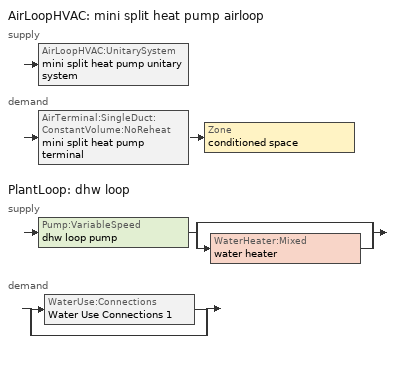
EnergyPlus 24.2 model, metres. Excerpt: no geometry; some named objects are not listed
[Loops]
AirLoopHVAC 'mini split heat pump airloop'
 supply: AirLoopHVAC:UnitarySystem 'mini split heat pump unitary system'
 demand: AirTerminal:SingleDuct:ConstantVolume:NoReheat 'mini split heat pump terminal' > Zone 'conditioned space'
PlantLoop 'dhw loop'
 supply: Pump:VariableSpeed 'dhw loop pump' > split
  | bypass
  | WaterHeater:Mixed 'water heater'
 demand: split
  | WaterUse:Connections 'Water Use Connections 1'
  | bypass
[ZoneControl:Thermostat]
conditioned space Thermostat: Zone or ZoneList=conditioned space; Control Type Schedule=conditioned space Thermostat Schedule; Control 1=conditioned space temperature setpoint; Temperature Difference Between Cutout And Setpoint {deltaC}=0
[ThermostatSetpoint:DualSetpoint]
conditioned space temperature setpoint: Heating Setpoint Temperature Schedule=heating setpoint; Cooling Setpoint Temperature Schedule=cooling setpoint
[AirLoopHVAC:UnitarySystem] Control Type=Load; Controlling Zone or Thermostat Location=conditioned space; Dehumidification Control Type=None; Availability Schedule=Always On Discrete; Fan Placement=BlowThrough; DX Heating Coil Sizing Ratio=1; Use DOAS DX Cooling Coil=No; Minimum Supply Air Temperature {C}=2; Latent Load Control=SensibleOnlyLoadControl; Heating Supply Air Flow Rate Method=SupplyAirFlowRate; No Load Supply Air Flow Rate Method=SupplyAirFlowRate; No Load Supply Air Flow Rate {m3/s}=0; No Load Supply Air Flow Rate Control Set To Low Speed=Yes; Maximum Supply Air Temperature {C}=48.8889; Maximum Outdoor Dry-Bulb Temperature for Supplemental Heater Operation {C}=21; Ancillary On-Cycle Electric Power {W}=0; Ancillary Off-Cycle Electric Power {W}=0
Name | Supply Fan | Supply Air Fan Operating Mode Schedule | Heating Coil | Cooling Supply Air Flow Rate Method | Heating Supply Air Flow Rate {m3/s} | Cooling Coil | Cooling Supply Air Flow Rate {m3/s} | Design Specification Multispeed Object
unit heater unitary system | unit heater supply fan | unit heater auto fan schedule | unit heater htg coil | None | 0.00141584
mini split heat pump unitary system | mini split heat pump supply fan | mini split heat pump auto fan schedule | mini split heat pump htg coil | SupplyAirFlowRate | 0.252492 | mini split heat pump clg coil | 0.252492 | Unitary System Performance Multispeed 1
[Fan:SystemModel] Availability Schedule=Always On Discrete; Speed Control Method=Discrete; Electric Power Minimum Flow Rate Fraction=0.2; Design Pressure Rise {Pa}=500; Motor Efficiency=1; Motor In Air Stream Fraction=1; Design Electric Power Consumption {W}=Autosize; Design Power Sizing Method=PowerPerFlow; Electric Power Per Unit Flow Rate Per Unit Pressure {W/((m3/s)-Pa)}=1.66667; Fan Total Efficiency=0.7; Motor Loss Radiative Fraction=0
Name | Design Maximum Air Flow Rate {m3/s} | Electric Power Per Unit Flow Rate {W/(m3/s)} | Number of Speeds | Speed Flow Fraction 1 | Speed Electric Power Fraction 1 | Speed Flow Fraction 2 | Speed Electric Power Fraction 2 | Speed Flow Fraction 3 | Speed Electric Power Fraction 3 | Speed Flow Fraction 4 | Speed Electric Power Fraction 4
unit heater supply fan | 0.00141584 | 28251.7 | 1 | 1 | 1
mini split heat pump supply fan | 0.310951 | 148.322 | 4 | 0.20706 | 0.00888 | 0.252 | 0.016 | 0.812 | 0.53539 | 1 | 1
[Coil:Heating:Fuel]
unit heater htg coil: Availability Schedule=Always On Discrete; Fuel Type=OtherFuel1; Burner Efficiency=0.3; Nominal Capacity {W}=0.293071; On Cycle Parasitic Electric Load {W}=0; Off Cycle Parasitic Fuel Load {W}=0
[ZoneHVAC:Baseboard:Convective:Electric]
electric baseboard: Availability Schedule=Always On Discrete; Heating Design Capacity {W}=9769.52; Efficiency=1
[AirTerminal:SingleDuct:ConstantVolume:NoReheat]
mini split heat pump terminal: Availability Schedule=Always On Discrete; Maximum Air Flow Rate {m3/s}=0.252492
[Zone equipment]
conditioned space: unit heater unitary system, electric baseboard, mini split heat pump terminal
[AirLoopHVAC]
mini split heat pump airloop: Design Supply Air Flow Rate {m3/s}=0.252492; Design Return Air Flow Fraction of Supply Air Flow=1
[Sizing:System]
mini split heat pump airloop: Type of Load to Size On=Sensible; Design Outdoor Air Flow Rate {m3/s}=Autosize; Central Heating Maximum System Air Flow Ratio=0.3; Preheat Design Temperature {C}=7; Preheat Design Humidity Ratio {kgWater/kgDryAir}=0.008; Precool Design Temperature {C}=12.8; Precool Design Humidity Ratio {kgWater/kgDryAir}=0.008; Central Cooling Design Supply Air Temperature {C}=12.8; Central Heating Design Supply Air Temperature {C}=16.7; Type of Zone Sum to Use=NonCoincident; 100% Outdoor Air in Cooling=Yes; 100% Outdoor Air in Heating=Yes; Central Cooling Design Supply Air Humidity Ratio {kgWater/kgDryAir}=0.0085; Central Heating Design Supply Air Humidity Ratio {kgWater/kgDryAir}=0.008; Cooling Supply Air Flow Rate Method=DesignDay; Cooling Supply Air Flow Rate {m3/s}=0; Cooling Supply Air Flow Rate Per Floor Area {m3/s-m2}=0.00996765; Cooling Fraction of Autosized Cooling Supply Air Flow Rate=1; Cooling Supply Air Flow Rate Per Unit Cooling Capacity {m3/s-W}=3.94755e-05; Heating Supply Air Flow Rate Method=DesignDay; Heating Supply Air Flow Rate {m3/s}=0; Heating Supply Air Flow Rate Per Floor Area {m3/s-m2}=0.00996765; Heating Fraction of Autosized Heating Supply Air Flow Rate=1; Heating Fraction of Autosized Cooling Supply Air Flow Rate=1; Heating Supply Air Flow Rate Per Unit Heating Capacity {m3/s-W}=3.15882e-05; System Outdoor Air Method=ZoneSum; Zone Maximum Outdoor Air Fraction=1; Cooling Design Capacity Method=CoolingDesignCapacity; Cooling Design Capacity {W}=Autosize; Cooling Design Capacity Per Floor Area {W/m2}=234.7; Fraction of Autosized Cooling Design Capacity=1; Heating Design Capacity Method=HeatingDesignCapacity; Heating Design Capacity {W}=Autosize; Heating Design Capacity Per Floor Area {W/m2}=157; Fraction of Autosized Heating Design Capacity=1; Central Cooling Capacity Control Method=OnOff; Occupant Diversity=Autosize
[AvailabilityManager:Scheduled]
mini split heat pump airloop Availability Manager: Schedule=Always On Discrete
[Coil:Heating:DX:MultiSpeed]
mini split heat pump htg coil: Availability Schedule=Always On Discrete; Minimum Outdoor Dry-Bulb Temperature for Compressor Operation {C}=-28.8889; Crankcase Heater Capacity {W}=50; Maximum Outdoor Dry-Bulb Temperature for Crankcase Heater Operation {C}=10; Defrost Energy Input Ratio Function of Temperature Curve=Defrosteir; Maximum Outdoor Dry-Bulb Temperature for Defrost Operation {C}=4.44444; Defrost Strategy=ReverseCycle; Defrost Control=Timed; Defrost Time Period Fraction=0.058333; Resistive Defrost Heater Capacity {W}=AutoSize; Apply Part Load Fraction to Speeds Greater than 1=No; Fuel Type=Electricity; Region number for Calculating HSPF=4; Number of Speeds=2; Speed Gross Rated Heating Capacity 1 {W}=1457.88; Speed Gross Rated Heating COP 1 {W/W}=5.10296; Speed Rated Air Flow Rate 1 {m3/s}=0.0782961; Speed Rated Supply Air Fan Power Per Volume Flow Rate 2017 1 {W/(m3/s)}=773.3; Speed Rated Supply Air Fan Power Per Volume Flow Rate 2023 1 {W/(m3/s)}=934.4; Speed Heating Capacity Function of Temperature Curve Name 1=Heat-CAP-fT1; Speed Heating Capacity Function of Flow Fraction Curve Name 1=Heat-CAP-fFF1; Speed Energy Input Ratio Function of Temperature Curve Name 1=Heat-EIR-fT1; Speed Energy Input Ratio Function of Flow Fraction Curve Name 1=Heat-EIR-fFF1; Speed Part Load Fraction Correlation Curve Name 1=Heat-PLF-fPLR1; Speed Rated Waste Heat Fraction of Power Input 1=0.2; Speed Waste Heat Function of Temperature Curve Name 1=ConstantBiquadratic 1; Speed Gross Rated Heating Capacity 2 {W}=5742.1; Speed Gross Rated Heating COP 2 {W/W}=3.76026; Speed Rated Air Flow Rate 2 {m3/s}=0.3107; Speed Rated Supply Air Fan Power Per Volume Flow Rate 2017 2 {W/(m3/s)}=773.3; Speed Rated Supply Air Fan Power Per Volume Flow Rate 2023 2 {W/(m3/s)}=934.4; Speed Heating Capacity Function of Temperature Curve Name 2=Heat-CAP-fT2; Speed Heating Capacity Function of Flow Fraction Curve Name 2=Heat-CAP-fFF2; Speed Energy Input Ratio Function of Temperature Curve Name 2=Heat-EIR-fT2; Speed Energy Input Ratio Function of Flow Fraction Curve Name 2=Heat-EIR-fFF2; Speed Part Load Fraction Correlation Curve Name 2=Heat-PLF-fPLR2; Speed Rated Waste Heat Fraction of Power Input 2=0.2; Speed Waste Heat Function of Temperature Curve Name 2=ConstantBiquadratic 1
[Coil:Cooling:DX:MultiSpeed]
mini split heat pump clg coil: Availability Schedule=Always On Discrete; Condenser Type=AirCooled; Minimum Outdoor Dry-Bulb Temperature for Compressor Operation {C}=-25; Apply Part Load Fraction to Speeds Greater than 1=No; Apply Latent Degradation to Speeds Greater than 1=No; Crankcase Heater Capacity {W}=50; Maximum Outdoor Dry-Bulb Temperature for Crankcase Heater Operation {C}=10; Basin Heater Capacity {W/K}=0; Basin Heater Setpoint Temperature {C}=2; Fuel Type=Electricity; Number of Speeds=2; Speed Gross Rated Total Cooling Capacity 1 {W}=1198.92; Speed Gross Rated Sensible Heat Ratio 1=0.806404; Speed Gross Rated Cooling COP 1 {W/W}=3.88988; Speed Rated Air Flow Rate 1 {m3/s}=0.0643343; Speed Rated Evaporator Fan Power Per Volume Flow Rate 2017 1 {W/(m3/s)}=773.3; Speed Rated Evaporator Fan Power Per Volume Flow Rate 2023 1 {W/(m3/s)}=934.4; Speed Total Cooling Capacity Function of Temperature Curve Name 1=Cool-CAP-fT1; Speed Total Cooling Capacity Function of Flow Fraction Curve Name 1=Cool-CAP-fFF1; Speed Energy Input Ratio Function of Temperature Curve Name 1=Cool-EIR-fT1; Speed Energy Input Ratio Function of Flow Fraction Curve Name 1=Cool-EIR-fFF1; Speed Part Load Fraction Correlation Curve Name 1=Cool-PLF-fPLR1; Speed Nominal Time for Condensate Removal to Begin 1 {s}=1000; Speed Ratio of Initial Moisture Evaporation Rate and Steady State Latent Capacity 1=1.5; Speed Maximum Cycling Rate 1 {cycles/hr}=3; Speed Latent Capacity Time Constant 1 {s}=45; Speed Rated Waste Heat Fraction of Power Input 1=0.2; Speed Waste Heat Function of Temperature Curve Name 1=ConstantBiquadratic; Speed Evaporative Condenser Effectiveness 1=0.9; Speed Evaporative Condenser Air Flow Rate 1 {m3/s}=AutoSize; Speed Rated Evaporative Condenser Pump Power Consumption 1 {W}=AutoSize; Speed Gross Rated Total Cooling Capacity 2 {W}=4724.68; Speed Gross Rated Sensible Heat Ratio 2=0.759942; Speed Gross Rated Cooling COP 2 {W/W}=2.93873; Speed Rated Air Flow Rate 2 {m3/s}=0.252289; Speed Rated Evaporator Fan Power Per Volume Flow Rate 2017 2 {W/(m3/s)}=773.3; Speed Rated Evaporator Fan Power Per Volume Flow Rate 2023 2 {W/(m3/s)}=934.4; Speed Total Cooling Capacity Function of Temperature Curve Name 2=Cool-CAP-fT2; Speed Total Cooling Capacity Function of Flow Fraction Curve Name 2=Cool-CAP-fFF2; Speed Energy Input Ratio Function of Temperature Curve Name 2=Cool-EIR-fT2; Speed Energy Input Ratio Function of Flow Fraction Curve Name 2=Cool-EIR-fFF2; Speed Part Load Fraction Correlation Curve Name 2=Cool-PLF-fPLR2; Speed Nominal Time for Condensate Removal to Begin 2 {s}=1000; Speed Ratio of Initial Moisture Evaporation Rate and Steady State Latent Capacity 2=1.5; Speed Maximum Cycling Rate 2 {cycles/hr}=3; Speed Latent Capacity Time Constant 2 {s}=45; Speed Rated Waste Heat Fraction of Power Input 2=0.2; Speed Waste Heat Function of Temperature Curve Name 2=ConstantBiquadratic; Speed Evaporative Condenser Effectiveness 2=0.9; Speed Evaporative Condenser Air Flow Rate 2 {m3/s}=AutoSize; Speed Rated Evaporative Condenser Pump Power Consumption 2 {W}=AutoSize
[UnitarySystemPerformance:Multispeed]
Unitary System Performance Multispeed 1: Number of Speeds for Heating=2; Number of Speeds for Cooling=2; Single Mode Operation=No; No Load Supply Air Flow Rate Ratio=1; Heating Speed Supply Air Flow Ratio 1=0.310345; Cooling Speed Supply Air Flow Ratio 1=0.255; Heating Speed Supply Air Flow Ratio 2=1.23153; Cooling Speed Supply Air Flow Ratio 2=1
[PlantLoop]
dhw loop: Fluid Type=Water; Plant Equipment Operation Scheme=dhw loop Operation Schemes; Maximum Loop Temperature {C}=100; Minimum Loop Temperature {C}=0; Maximum Loop Flow Rate {m3/s}=0.01; Minimum Loop Flow Rate {m3/s}=0; Plant Loop Volume {m3}=0.003; Load Distribution Scheme=Optimal; Plant Loop Demand Calculation Scheme=SingleSetpoint; Common Pipe Simulation=None
[Sizing:Plant]
dhw loop: Loop Type=Heating; Design Loop Exit Temperature {C}=56; Loop Design Temperature Difference {deltaC}=5.55556; Sizing Option=NonCoincident; Zone Timesteps in Averaging Window=1; Coincident Sizing Factor Mode=None
[Pump:VariableSpeed]
dhw loop pump: Design Maximum Flow Rate {m3/s}=0.01; Design Pump Head {Pa}=1; Design Power Consumption {W}=0; Motor Efficiency=0.85; Fraction of Motor Inefficiencies to Fluid Stream=0; Coefficient 1 of the Part Load Performance Curve=0; Coefficient 2 of the Part Load Performance Curve=1; Coefficient 3 of the Part Load Performance Curve=0; Coefficient 4 of the Part Load Performance Curve=0; Design Minimum Flow Rate {m3/s}=0; Pump Control Type=Intermittent; Skin Loss Radiative Fraction=0.5; Design Power Sizing Method=PowerPerFlowPerPressure; Design Electric Power per Unit Flow Rate {W/(m3/s)}=348701.1; Design Shaft Power per Unit Flow Rate per Unit Head {W/((m3/s)-Pa)}=1.28205; Design Minimum Flow Rate Fraction=0
[WaterHeater:Mixed]
water heater: Tank Volume {m3}=0.170344; Setpoint Temperature Schedule=water heater setpoint; Deadband Temperature Difference {deltaC}=2; Maximum Temperature Limit {C}=99; Heater Control Type=Cycle; Heater Maximum Capacity {W}=5500.06; Heater Minimum Capacity {W}=0; Heater Ignition Minimum Flow Rate {m3/s}=0; Heater Ignition Delay {s}=0; Heater Fuel Type=Electricity; Heater Thermal Efficiency=1; Off Cycle Parasitic Fuel Consumption Rate {W}=0; Off Cycle Parasitic Fuel Type=Electricity; Off Cycle Parasitic Heat Fraction to Tank=0; On Cycle Parasitic Fuel Consumption Rate {W}=0; On Cycle Parasitic Fuel Type=Electricity; On Cycle Parasitic Heat Fraction to Tank=0; Ambient Temperature Indicator=Zone; Ambient Temperature Zone=conditioned space; Off Cycle Loss Coefficient to Ambient Temperature {W/K}=2.93714; Off Cycle Loss Fraction to Zone=1; On Cycle Loss Coefficient to Ambient Temperature {W/K}=2.93714; On Cycle Loss Fraction to Zone=1; Use Side Effectiveness=1; Source Side Effectiveness=1; Use Side Design Flow Rate {m3/s}=Autosize; Source Side Design Flow Rate {m3/s}=Autosize; Indirect Water Heating Recovery Time {hr}=1.5; Source Side Flow Control Mode=IndirectHeatPrimarySetpoint
[WaterHeater:Sizing]
water heater: Design Mode=PeakDraw; Time Storage Can Meet Peak Draw {hr}=0.538503; Time for Tank Recovery {hr}=0; Nominal Tank Volume for Autosizing Plant Connections {m3}=1
[SetpointManager:Scheduled]
Setpoint Manager Scheduled 1: Control Variable=Temperature; Schedule=dhw temp
[WaterUse:Connections]
Water Use Connections 1: Drain Water Heat Exchanger Type=None; Drain Water Heat Exchanger Destination=Plant; Water Use Equipment Name 1=dhw fixtures; Water Use Equipment Name 2=dhw distribution waste; Water Use Equipment Name 3=clothes washer; Water Use Equipment Name 4=dishwasher
[WaterUse:Equipment]
Name | Peak Flow Rate {m3/s} | Flow Rate Fraction Schedule | Target Temperature Schedule
dhw fixtures | 4.50817e-06 | dhw fixtures schedule | mixed water temperature schedule
dhw distribution waste | 1.36669e-06 | dhw fixtures schedule | mixed water temperature schedule
clothes washer | 9.69919e-07 | clothes washer schedule
dishwasher | 2.90872e-07 | dishwasher schedule
[PlantEquipmentOperationSchemes]
dhw loop Operation Schemes: Control Scheme Object Type 1=PlantEquipmentOperation:HeatingLoad; Control Scheme Name 1=dhw loop Heating Operation Scheme; Control Scheme Schedule Name 1=Always On Discrete
[PlantEquipmentOperation:HeatingLoad]
dhw loop Heating Operation Scheme: Load Range Lower Limit 1 {W}=0; Load Range Upper Limit 1 {W}=1000000000; Range Equipment List Name 1=dhw loop Heating Equipment List
[PlantEquipmentList]
dhw loop Heating Equipment List: WaterHeater:Mixed, water heater
[EnergyManagementSystem:GlobalVariable]
infil_program_Qfan
infil_program_Qinf
mini_split_heat_pump_airloop_Fan_RTF
natural_vent_program_Qnv
natural_vent_program_Qwhf
[EnergyManagementSystem:InternalVariable]
mini_split_heat_pump_airloop_max_sup_fan_mfr: Internal Data Index Key=mini split heat pump supply fan; Internal Data Type=Fan Maximum Mass Flow Rate
[EnergyManagementSystem:Sensor]
Name | Output:Variable or Output:Meter Index Key | Output:Variable or Output:Meter
airflow_gain | infil flow | Infiltration Sensible Heat Gain Energy
airflow_gain_1 | natural vent flow | Infiltration Sensible Heat Gain Energy
airflow_gain_2 | whole house fan flow | Infiltration Sensible Heat Gain Energy
airflow_loss | infil flow | Infiltration Sensible Heat Loss Energy
airflow_loss_1 | natural vent flow | Infiltration Sensible Heat Loss Energy
airflow_loss_2 | whole house fan flow | Infiltration Sensible Heat Loss Energy
clg_load_cond |  | Cooling:EnergyTransfer:Zone:CONDITIONED SPACE
clg_sp_s; clg_sp_s_1 | cooling setpoint | Schedule Value
clothes_dryer_exhaust_0_sch_s | clothes dryer exhaust 0 schedule | Schedule Value
conditioned_space_clg_unmet_s | conditioned space | Zone Cooling Setpoint Not Met Time
conditioned_space_htg_unmet_s | conditioned space | Zone Heating Setpoint Not Met Time
cool_season | cooling season schedule | Schedule Value
dhw_loss | water heater | Water Heater Heat Loss Energy
dhw_rtf | water heater | Water Heater Runtime Fraction
fridge_tin_s; tin_s; tin_s_1 | conditioned space | Zone Mean Air Temperature
htg_load_cond |  | Heating:EnergyTransfer:Zone:CONDITIONED SPACE
htg_sp_s; htg_sp_s_1 | heating setpoint | Schedule Value
ig_ee_conv | clothes dryer | Electric Equipment Convective Heating Energy
ig_ee_conv_1 | clothes washer | Electric Equipment Convective Heating Energy
ig_ee_conv_2 | cooking range | Electric Equipment Convective Heating Energy
ig_ee_conv_3 | dishwasher | Electric Equipment Convective Heating Energy
ig_ee_conv_4 | fridge | Electric Equipment Convective Heating Energy
ig_ee_conv_5 | misc plug loads | Electric Equipment Convective Heating Energy
ig_ee_conv_6 | whole house fan | Electric Equipment Convective Heating Energy
ig_ee_rad | clothes dryer | Electric Equipment Radiant Heating Energy
ig_ee_rad_1 | clothes washer | Electric Equipment Radiant Heating Energy
ig_ee_rad_2 | cooking range | Electric Equipment Radiant Heating Energy
ig_ee_rad_3 | dishwasher | Electric Equipment Radiant Heating Energy
ig_ee_rad_4 | fridge | Electric Equipment Radiant Heating Energy
ig_ee_rad_5 | misc plug loads | Electric Equipment Radiant Heating Energy
ig_ee_rad_6 | whole house fan | Electric Equipment Radiant Heating Energy
ig_lgt_conv | interior lighting | Lights Convective Heating Energy
ig_lgt_rad | interior lighting | Lights Radiant Heating Energy
ig_lgt_vis | interior lighting | Lights Visible Radiation Heating Energy
ig_oe_conv | clothes dryer 1 | Other Equipment Convective Heating Energy
ig_oe_conv_1 | cooking range 1 | Other Equipment Convective Heating Energy
ig_oe_conv_2 | general water use latent | Other Equipment Convective Heating Energy
ig_oe_conv_3 | general water use sensible | Other Equipment Convective Heating Energy
ig_oe_conv_4 | water heater energy adjustment1 | Other Equipment Convective Heating Energy
ig_oe_rad | clothes dryer 1 | Other Equipment Radiant Heating Energy
ig_oe_rad_1 | cooking range 1 | Other Equipment Radiant Heating Energy
ig_oe_rad_2 | general water use latent | Other Equipment Radiant Heating Energy
ig_oe_rad_3 | general water use sensible | Other Equipment Radiant Heating Energy
ig_oe_rad_4 | water heater energy adjustment1 | Other Equipment Radiant Heating Energy
ig_ppl_conv | occupants | People Convective Heating Energy
ig_ppl_rad | occupants | People Radiant Heating Energy
im_conv | furniture mass conditioned space 1 | Surface Inside Face Convection Heat Gain Energy
im_conv_1 | partition wall mass | Surface Inside Face Convection Heat Gain Energy
im_ig | furniture mass conditioned space 1 | Surface Inside Face Internal Gains Radiation Heat Gain Energy
im_ig_1 | partition wall mass | Surface Inside Face Internal Gains Radiation Heat Gain Energy
im_lgt | furniture mass conditioned space 1 | Surface Inside Face Lights Radiation Heat Gain Energy
im_lgt_1 | partition wall mass | Surface Inside Face Lights Radiation Heat Gain Energy
im_sol | furniture mass conditioned space 1 | Surface Inside Face Solar Radiation Heat Gain Energy
im_sol_1 | partition wall mass | Surface Inside Face Solar Radiation Heat Gain Energy
im_surf | furniture mass conditioned space 1 | Surface Inside Face Net Surface Thermal Radiation Heat Gain Energy
im_surf_1 | partition wall mass | Surface Inside Face Net Surface Thermal Radiation Heat Gain Energy
mech_vent_bath_fan_0_sch_s | mech vent bath fan 0 schedule | Schedule Value
mini_split_heat_pump_airloop_Fan_RTF_s | mini split heat pump supply fan | Fan Runtime Fraction Speed 1
mini_split_heat_pump_airloop_Fan_RTF_s_1 | mini split heat pump supply fan | Fan Runtime Fraction Speed 2
mini_split_heat_pump_airloop_Fan_RTF_s_2 | mini split heat pump supply fan | Fan Runtime Fraction Speed 3
mini_split_heat_pump_airloop_Fan_RTF_s_3 | mini split heat pump supply fan | Fan Runtime Fraction Speed 4
mini_split_heat_pump_clg_coil_s | mini split heat pump clg coil | Cooling Coil Total Cooling Energy
mini_split_heat_pump_htg_coil_s | mini split heat pump htg coil | Heating Coil Heating Energy
mini_split_heat_pump_supply_fan_s | mini split heat pump supply fan | Fan Electricity Energy
mv_conv | mech vent bath fan 0 | Electric Equipment Convective Heating Energy
mv_conv_1 | mech vent house fan | Electric Equipment Convective Heating Energy
mv_conv_2 | mech vent house fan cfis | Electric Equipment Convective Heating Energy
mv_conv_3 | mech vent house fan latent load | Other Equipment Convective Heating Energy
mv_conv_4 | mech vent house fan sensible load | Other Equipment Convective Heating Energy
mv_rad | mech vent bath fan 0 | Electric Equipment Radiant Heating Energy
mv_rad_1 | mech vent house fan | Electric Equipment Radiant Heating Energy
mv_rad_2 | mech vent house fan cfis | Electric Equipment Radiant Heating Energy
mv_rad_3 | mech vent house fan latent load | Other Equipment Radiant Heating Energy
mv_rad_4 | mech vent house fan sensible load | Other Equipment Radiant Heating Energy
natural_vent_s | natural vent schedule | Schedule Value
out_pb_s |  | Site Outdoor Air Barometric Pressure
out_wt_s |  | Site Outdoor Air Humidity Ratio
site_vw_s |  | Site Wind Speed
ss_back_out | Window1 | Surface Window Shortwave from Zone Back Out Window Heat Transfer Rate
ss_back_out_1 | Window10 | Surface Window Shortwave from Zone Back Out Window Heat Transfer Rate
ss_back_out_10 | Window8 | Surface Window Shortwave from Zone Back Out Window Heat Transfer Rate
ss_back_out_11 | Window9 | Surface Window Shortwave from Zone Back Out Window Heat Transfer Rate
ss_back_out_2 | Window11 | Surface Window Shortwave from Zone Back Out Window Heat Transfer Rate
ss_back_out_3 | Window12 | Surface Window Shortwave from Zone Back Out Window Heat Transfer Rate
ss_back_out_4 | Window13 | Surface Window Shortwave from Zone Back Out Window Heat Transfer Rate
ss_back_out_5 | Window2 | Surface Window Shortwave from Zone Back Out Window Heat Transfer Rate
ss_back_out_6 | Window4 | Surface Window Shortwave from Zone Back Out Window Heat Transfer Rate
ss_back_out_7 | Window5 | Surface Window Shortwave from Zone Back Out Window Heat Transfer Rate
ss_back_out_8 | Window6 | Surface Window Shortwave from Zone Back Out Window Heat Transfer Rate
ss_back_out_9 | Window7 | Surface Window Shortwave from Zone Back Out Window Heat Transfer Rate
ss_conv | Door1 | Surface Inside Face Convection Heat Gain Energy
ss_conv_1 | Door2 | Surface Inside Face Convection Heat Gain Energy
ss_conv_10 | Window6 | Surface Inside Face Convection Heat Gain Energy
ss_conv_11 | Window7 | Surface Inside Face Convection Heat Gain Energy
ss_conv_12 | Window8 | Surface Inside Face Convection Heat Gain Energy
ss_conv_13 | Window9 | Surface Inside Face Convection Heat Gain Energy
ss_conv_2 | Window1 | Surface Inside Face Convection Heat Gain Energy
ss_conv_3 | Window10 | Surface Inside Face Convection Heat Gain Energy
ss_conv_4 | Window11 | Surface Inside Face Convection Heat Gain Energy
ss_conv_5 | Window12 | Surface Inside Face Convection Heat Gain Energy
ss_conv_6 | Window13 | Surface Inside Face Convection Heat Gain Energy
ss_conv_7 | Window2 | Surface Inside Face Convection Heat Gain Energy
ss_conv_8 | Window4 | Surface Inside Face Convection Heat Gain Energy
ss_conv_9 | Window5 | Surface Inside Face Convection Heat Gain Energy
ss_ig | Door1 | Surface Inside Face Internal Gains Radiation Heat Gain Energy
ss_ig_1 | Door2 | Surface Inside Face Internal Gains Radiation Heat Gain Energy
ss_ig_10 | Window6 | Surface Inside Face Internal Gains Radiation Heat Gain Energy
ss_ig_11 | Window7 | Surface Inside Face Internal Gains Radiation Heat Gain Energy
ss_ig_12 | Window8 | Surface Inside Face Internal Gains Radiation Heat Gain Energy
ss_ig_13 | Window9 | Surface Inside Face Internal Gains Radiation Heat Gain Energy
ss_ig_2 | Window1 | Surface Inside Face Internal Gains Radiation Heat Gain Energy
ss_ig_3 | Window10 | Surface Inside Face Internal Gains Radiation Heat Gain Energy
ss_ig_4 | Window11 | Surface Inside Face Internal Gains Radiation Heat Gain Energy
ss_ig_5 | Window12 | Surface Inside Face Internal Gains Radiation Heat Gain Energy
ss_ig_6 | Window13 | Surface Inside Face Internal Gains Radiation Heat Gain Energy
ss_ig_7 | Window2 | Surface Inside Face Internal Gains Radiation Heat Gain Energy
ss_ig_8 | Window4 | Surface Inside Face Internal Gains Radiation Heat Gain Energy
ss_ig_9 | Window5 | Surface Inside Face Internal Gains Radiation Heat Gain Energy
ss_lgt | Door1 | Surface Inside Face Lights Radiation Heat Gain Energy
ss_lgt_1 | Door2 | Surface Inside Face Lights Radiation Heat Gain Energy
ss_sol | Door1 | Surface Inside Face Solar Radiation Heat Gain Energy
ss_sol_1 | Door2 | Surface Inside Face Solar Radiation Heat Gain Energy
ss_surf | Door1 | Surface Inside Face Net Surface Thermal Radiation Heat Gain Energy
ss_surf_1 | Door2 | Surface Inside Face Net Surface Thermal Radiation Heat Gain Energy
ss_surf_10 | Window6 | Surface Inside Face Net Surface Thermal Radiation Heat Gain Energy
ss_surf_11 | Window7 | Surface Inside Face Net Surface Thermal Radiation Heat Gain Energy
ss_surf_12 | Window8 | Surface Inside Face Net Surface Thermal Radiation Heat Gain Energy
ss_surf_13 | Window9 | Surface Inside Face Net Surface Thermal Radiation Heat Gain Energy
ss_surf_2 | Window1 | Surface Inside Face Net Surface Thermal Radiation Heat Gain Energy
ss_surf_3 | Window10 | Surface Inside Face Net Surface Thermal Radiation Heat Gain Energy
ss_surf_4 | Window11 | Surface Inside Face Net Surface Thermal Radiation Heat Gain Energy
ss_surf_5 | Window12 | Surface Inside Face Net Surface Thermal Radiation Heat Gain Energy
ss_surf_6 | Window13 | Surface Inside Face Net Surface Thermal Radiation Heat Gain Energy
ss_surf_7 | Window2 | Surface Inside Face Net Surface Thermal Radiation Heat Gain Energy
ss_surf_8 | Window4 | Surface Inside Face Net Surface Thermal Radiation Heat Gain Energy
ss_surf_9 | Window5 | Surface Inside Face Net Surface Thermal Radiation Heat Gain Energy
ss_trans_in | Window1 | Surface Window Transmitted Solar Radiation Rate
ss_trans_in_1 | Window10 | Surface Window Transmitted Solar Radiation Rate
ss_trans_in_10 | Window8 | Surface Window Transmitted Solar Radiation Rate
ss_trans_in_11 | Window9 | Surface Window Transmitted Solar Radiation Rate
ss_trans_in_2 | Window11 | Surface Window Transmitted Solar Radiation Rate
ss_trans_in_3 | Window12 | Surface Window Transmitted Solar Radiation Rate
ss_trans_in_4 | Window13 | Surface Window Transmitted Solar Radiation Rate
ss_trans_in_5 | Window2 | Surface Window Transmitted Solar Radiation Rate
ss_trans_in_6 | Window4 | Surface Window Transmitted Solar Radiation Rate
ss_trans_in_7 | Window5 | Surface Window Transmitted Solar Radiation Rate
ss_trans_in_8 | Window6 | Surface Window Transmitted Solar Radiation Rate
ss_trans_in_9 | Window7 | Surface Window Transmitted Solar Radiation Rate
ss_trans_out | Window1 | Surface Inside Face Initial Transmitted Diffuse Transmitted Out Window Solar Radiation Rate
ss_trans_out_1 | Window10 | Surface Inside Face Initial Transmitted Diffuse Transmitted Out Window Solar Radiation Rate
ss_trans_out_10 | Window8 | Surface Inside Face Initial Transmitted Diffuse Transmitted Out Window Solar Radiation Rate
ss_trans_out_11 | Window9 | Surface Inside Face Initial Transmitted Diffuse Transmitted Out Window Solar Radiation Rate
ss_trans_out_2 | Window11 | Surface Inside Face Initial Transmitted Diffuse Transmitted Out Window Solar Radiation Rate
ss_trans_out_3 | Window12 | Surface Inside Face Initial Transmitted Diffuse Transmitted Out Window Solar Radiation Rate
ss_trans_out_4 | Window13 | Surface Inside Face Initial Transmitted Diffuse Transmitted Out Window Solar Radiation Rate
ss_trans_out_5 | Window2 | Surface Inside Face Initial Transmitted Diffuse Transmitted Out Window Solar Radiation Rate
ss_trans_out_6 | Window4 | Surface Inside Face Initial Transmitted Diffuse Transmitted Out Window Solar Radiation Rate
ss_trans_out_7 | Window5 | Surface Inside Face Initial Transmitted Diffuse Transmitted Out Window Solar Radiation Rate
ss_trans_out_8 | Window6 | Surface Inside Face Initial Transmitted Diffuse Transmitted Out Window Solar Radiation Rate
ss_trans_out_9 | Window7 | Surface Inside Face Initial Transmitted Diffuse Transmitted Out Window Solar Radiation Rate
s_conv | Floor1 | Surface Inside Face Convection Heat Gain Energy
s_conv_1 | FoundationWall1 | Surface Inside Face Convection Heat Gain Energy
s_conv_10 | Roof1:270 | Surface Inside Face Convection Heat Gain Energy
s_conv_11 | Roof1:90 | Surface Inside Face Convection Heat Gain Energy
s_conv_12 | Slab1 | Surface Inside Face Convection Heat Gain Energy
s_conv_13 | Wall1:0 | Surface Inside Face Convection Heat Gain Energy
s_conv_14 | Wall1:180 | Surface Inside Face Convection Heat Gain Energy
s_conv_15 | Wall1:270 | Surface Inside Face Convection Heat Gain Energy
s_conv_16 | Wall1:90 | Surface Inside Face Convection Heat Gain Energy
s_conv_17 | Wall2:0 | Surface Inside Face Convection Heat Gain Energy
s_conv_18 | Wall2:180 | Surface Inside Face Convection Heat Gain Energy
s_conv_19 | Wall2:270 | Surface Inside Face Convection Heat Gain Energy
s_conv_2 | inferred conditioned ceiling | Surface Inside Face Convection Heat Gain Energy
s_conv_20 | Wall2:90 | Surface Inside Face Convection Heat Gain Energy
s_conv_21 | Wall3:0 | Surface Inside Face Convection Heat Gain Energy
s_conv_22 | Wall3:180 | Surface Inside Face Convection Heat Gain Energy
s_conv_23 | Wall3:270 | Surface Inside Face Convection Heat Gain Energy
s_conv_24 | Wall3:90 | Surface Inside Face Convection Heat Gain Energy
s_conv_25 | Wall4:0 | Surface Inside Face Convection Heat Gain Energy
s_conv_26 | Wall4:180 | Surface Inside Face Convection Heat Gain Energy
s_conv_27 | Wall4:270 | Surface Inside Face Convection Heat Gain Energy
s_conv_28 | Wall4:90 | Surface Inside Face Convection Heat Gain Energy
s_conv_3 | inferred conditioned floor | Surface Inside Face Convection Heat Gain Energy
s_conv_4 | RimJoist1:0 | Surface Inside Face Convection Heat Gain Energy
s_conv_5 | RimJoist1:180 | Surface Inside Face Convection Heat Gain Energy
s_conv_6 | RimJoist1:270 | Surface Inside Face Convection Heat Gain Energy
s_conv_7 | RimJoist1:90 | Surface Inside Face Convection Heat Gain Energy
s_conv_8 | Roof1:0 | Surface Inside Face Convection Heat Gain Energy
s_conv_9 | Roof1:180 | Surface Inside Face Convection Heat Gain Energy
s_ig | Floor1 | Surface Inside Face Internal Gains Radiation Heat Gain Energy
s_ig_1 | FoundationWall1 | Surface Inside Face Internal Gains Radiation Heat Gain Energy
s_ig_10 | Roof1:270 | Surface Inside Face Internal Gains Radiation Heat Gain Energy
s_ig_11 | Roof1:90 | Surface Inside Face Internal Gains Radiation Heat Gain Energy
s_ig_12 | Slab1 | Surface Inside Face Internal Gains Radiation Heat Gain Energy
s_ig_13 | Wall1:0 | Surface Inside Face Internal Gains Radiation Heat Gain Energy
s_ig_14 | Wall1:180 | Surface Inside Face Internal Gains Radiation Heat Gain Energy
s_ig_15 | Wall1:270 | Surface Inside Face Internal Gains Radiation Heat Gain Energy
s_ig_16 | Wall1:90 | Surface Inside Face Internal Gains Radiation Heat Gain Energy
s_ig_17 | Wall2:0 | Surface Inside Face Internal Gains Radiation Heat Gain Energy
s_ig_18 | Wall2:180 | Surface Inside Face Internal Gains Radiation Heat Gain Energy
s_ig_19 | Wall2:270 | Surface Inside Face Internal Gains Radiation Heat Gain Energy
s_ig_2 | inferred conditioned ceiling | Surface Inside Face Internal Gains Radiation Heat Gain Energy
s_ig_20 | Wall2:90 | Surface Inside Face Internal Gains Radiation Heat Gain Energy
s_ig_21 | Wall3:0 | Surface Inside Face Internal Gains Radiation Heat Gain Energy
s_ig_22 | Wall3:180 | Surface Inside Face Internal Gains Radiation Heat Gain Energy
s_ig_23 | Wall3:270 | Surface Inside Face Internal Gains Radiation Heat Gain Energy
s_ig_24 | Wall3:90 | Surface Inside Face Internal Gains Radiation Heat Gain Energy
s_ig_25 | Wall4:0 | Surface Inside Face Internal Gains Radiation Heat Gain Energy
s_ig_26 | Wall4:180 | Surface Inside Face Internal Gains Radiation Heat Gain Energy
s_ig_27 | Wall4:270 | Surface Inside Face Internal Gains Radiation Heat Gain Energy
s_ig_28 | Wall4:90 | Surface Inside Face Internal Gains Radiation Heat Gain Energy
s_ig_3 | inferred conditioned floor | Surface Inside Face Internal Gains Radiation Heat Gain Energy
s_ig_4 | RimJoist1:0 | Surface Inside Face Internal Gains Radiation Heat Gain Energy
s_ig_5 | RimJoist1:180 | Surface Inside Face Internal Gains Radiation Heat Gain Energy
s_ig_6 | RimJoist1:270 | Surface Inside Face Internal Gains Radiation Heat Gain Energy
s_ig_7 | RimJoist1:90 | Surface Inside Face Internal Gains Radiation Heat Gain Energy
s_ig_8 | Roof1:0 | Surface Inside Face Internal Gains Radiation Heat Gain Energy
s_ig_9 | Roof1:180 | Surface Inside Face Internal Gains Radiation Heat Gain Energy
s_lgt | Floor1 | Surface Inside Face Lights Radiation Heat Gain Energy
s_lgt_1 | FoundationWall1 | Surface Inside Face Lights Radiation Heat Gain Energy
s_lgt_10 | Roof1:270 | Surface Inside Face Lights Radiation Heat Gain Energy
s_lgt_11 | Roof1:90 | Surface Inside Face Lights Radiation Heat Gain Energy
s_lgt_12 | Slab1 | Surface Inside Face Lights Radiation Heat Gain Energy
s_lgt_13 | Wall1:0 | Surface Inside Face Lights Radiation Heat Gain Energy
s_lgt_14 | Wall1:180 | Surface Inside Face Lights Radiation Heat Gain Energy
s_lgt_15 | Wall1:270 | Surface Inside Face Lights Radiation Heat Gain Energy
s_lgt_16 | Wall1:90 | Surface Inside Face Lights Radiation Heat Gain Energy
s_lgt_17 | Wall2:0 | Surface Inside Face Lights Radiation Heat Gain Energy
s_lgt_18 | Wall2:180 | Surface Inside Face Lights Radiation Heat Gain Energy
s_lgt_19 | Wall2:270 | Surface Inside Face Lights Radiation Heat Gain Energy
s_lgt_2 | inferred conditioned ceiling | Surface Inside Face Lights Radiation Heat Gain Energy
s_lgt_20 | Wall2:90 | Surface Inside Face Lights Radiation Heat Gain Energy
s_lgt_21 | Wall3:0 | Surface Inside Face Lights Radiation Heat Gain Energy
s_lgt_22 | Wall3:180 | Surface Inside Face Lights Radiation Heat Gain Energy
s_lgt_23 | Wall3:270 | Surface Inside Face Lights Radiation Heat Gain Energy
s_lgt_24 | Wall3:90 | Surface Inside Face Lights Radiation Heat Gain Energy
s_lgt_25 | Wall4:0 | Surface Inside Face Lights Radiation Heat Gain Energy
s_lgt_26 | Wall4:180 | Surface Inside Face Lights Radiation Heat Gain Energy
s_lgt_27 | Wall4:270 | Surface Inside Face Lights Radiation Heat Gain Energy
s_lgt_28 | Wall4:90 | Surface Inside Face Lights Radiation Heat Gain Energy
s_lgt_3 | inferred conditioned floor | Surface Inside Face Lights Radiation Heat Gain Energy
s_lgt_4 | RimJoist1:0 | Surface Inside Face Lights Radiation Heat Gain Energy
s_lgt_5 | RimJoist1:180 | Surface Inside Face Lights Radiation Heat Gain Energy
s_lgt_6 | RimJoist1:270 | Surface Inside Face Lights Radiation Heat Gain Energy
s_lgt_7 | RimJoist1:90 | Surface Inside Face Lights Radiation Heat Gain Energy
s_lgt_8 | Roof1:0 | Surface Inside Face Lights Radiation Heat Gain Energy
s_lgt_9 | Roof1:180 | Surface Inside Face Lights Radiation Heat Gain Energy
s_sol | Floor1 | Surface Inside Face Solar Radiation Heat Gain Energy
s_sol_1 | FoundationWall1 | Surface Inside Face Solar Radiation Heat Gain Energy
s_sol_10 | Roof1:270 | Surface Inside Face Solar Radiation Heat Gain Energy
s_sol_11 | Roof1:90 | Surface Inside Face Solar Radiation Heat Gain Energy
s_sol_12 | Slab1 | Surface Inside Face Solar Radiation Heat Gain Energy
s_sol_13 | Wall1:0 | Surface Inside Face Solar Radiation Heat Gain Energy
s_sol_14 | Wall1:180 | Surface Inside Face Solar Radiation Heat Gain Energy
s_sol_15 | Wall1:270 | Surface Inside Face Solar Radiation Heat Gain Energy
s_sol_16 | Wall1:90 | Surface Inside Face Solar Radiation Heat Gain Energy
s_sol_17 | Wall2:0 | Surface Inside Face Solar Radiation Heat Gain Energy
s_sol_18 | Wall2:180 | Surface Inside Face Solar Radiation Heat Gain Energy
s_sol_19 | Wall2:270 | Surface Inside Face Solar Radiation Heat Gain Energy
s_sol_2 | inferred conditioned ceiling | Surface Inside Face Solar Radiation Heat Gain Energy
s_sol_20 | Wall2:90 | Surface Inside Face Solar Radiation Heat Gain Energy
s_sol_21 | Wall3:0 | Surface Inside Face Solar Radiation Heat Gain Energy
s_sol_22 | Wall3:180 | Surface Inside Face Solar Radiation Heat Gain Energy
s_sol_23 | Wall3:270 | Surface Inside Face Solar Radiation Heat Gain Energy
s_sol_24 | Wall3:90 | Surface Inside Face Solar Radiation Heat Gain Energy
s_sol_25 | Wall4:0 | Surface Inside Face Solar Radiation Heat Gain Energy
s_sol_26 | Wall4:180 | Surface Inside Face Solar Radiation Heat Gain Energy
s_sol_27 | Wall4:270 | Surface Inside Face Solar Radiation Heat Gain Energy
s_sol_28 | Wall4:90 | Surface Inside Face Solar Radiation Heat Gain Energy
s_sol_3 | inferred conditioned floor | Surface Inside Face Solar Radiation Heat Gain Energy
s_sol_4 | RimJoist1:0 | Surface Inside Face Solar Radiation Heat Gain Energy
s_sol_5 | RimJoist1:180 | Surface Inside Face Solar Radiation Heat Gain Energy
s_sol_6 | RimJoist1:270 | Surface Inside Face Solar Radiation Heat Gain Energy
s_sol_7 | RimJoist1:90 | Surface Inside Face Solar Radiation Heat Gain Energy
s_sol_8 | Roof1:0 | Surface Inside Face Solar Radiation Heat Gain Energy
s_sol_9 | Roof1:180 | Surface Inside Face Solar Radiation Heat Gain Energy
s_surf | Floor1 | Surface Inside Face Net Surface Thermal Radiation Heat Gain Energy
s_surf_1 | FoundationWall1 | Surface Inside Face Net Surface Thermal Radiation Heat Gain Energy
s_surf_10 | Roof1:270 | Surface Inside Face Net Surface Thermal Radiation Heat Gain Energy
s_surf_11 | Roof1:90 | Surface Inside Face Net Surface Thermal Radiation Heat Gain Energy
s_surf_12 | Slab1 | Surface Inside Face Net Surface Thermal Radiation Heat Gain Energy
s_surf_13 | Wall1:0 | Surface Inside Face Net Surface Thermal Radiation Heat Gain Energy
s_surf_14 | Wall1:180 | Surface Inside Face Net Surface Thermal Radiation Heat Gain Energy
s_surf_15 | Wall1:270 | Surface Inside Face Net Surface Thermal Radiation Heat Gain Energy
s_surf_16 | Wall1:90 | Surface Inside Face Net Surface Thermal Radiation Heat Gain Energy
s_surf_17 | Wall2:0 | Surface Inside Face Net Surface Thermal Radiation Heat Gain Energy
s_surf_18 | Wall2:180 | Surface Inside Face Net Surface Thermal Radiation Heat Gain Energy
s_surf_19 | Wall2:270 | Surface Inside Face Net Surface Thermal Radiation Heat Gain Energy
s_surf_2 | inferred conditioned ceiling | Surface Inside Face Net Surface Thermal Radiation Heat Gain Energy
s_surf_20 | Wall2:90 | Surface Inside Face Net Surface Thermal Radiation Heat Gain Energy
s_surf_21 | Wall3:0 | Surface Inside Face Net Surface Thermal Radiation Heat Gain Energy
s_surf_22 | Wall3:180 | Surface Inside Face Net Surface Thermal Radiation Heat Gain Energy
s_surf_23 | Wall3:270 | Surface Inside Face Net Surface Thermal Radiation Heat Gain Energy
s_surf_24 | Wall3:90 | Surface Inside Face Net Surface Thermal Radiation Heat Gain Energy
s_surf_25 | Wall4:0 | Surface Inside Face Net Surface Thermal Radiation Heat Gain Energy
s_surf_26 | Wall4:180 | Surface Inside Face Net Surface Thermal Radiation Heat Gain Energy
s_surf_27 | Wall4:270 | Surface Inside Face Net Surface Thermal Radiation Heat Gain Energy
s_surf_28 | Wall4:90 | Surface Inside Face Net Surface Thermal Radiation Heat Gain Energy
s_surf_3 | inferred conditioned floor | Surface Inside Face Net Surface Thermal Radiation Heat Gain Energy
s_surf_4 | RimJoist1:0 | Surface Inside Face Net Surface Thermal Radiation Heat Gain Energy
s_surf_5 | RimJoist1:180 | Surface Inside Face Net Surface Thermal Radiation Heat Gain Energy
s_surf_6 | RimJoist1:270 | Surface Inside Face Net Surface Thermal Radiation Heat Gain Energy
s_surf_7 | RimJoist1:90 | Surface Inside Face Net Surface Thermal Radiation Heat Gain Energy
s_surf_8 | Roof1:0 | Surface Inside Face Net Surface Thermal Radiation Heat Gain Energy
s_surf_9 | Roof1:180 | Surface Inside Face Net Surface Thermal Radiation Heat Gain Energy
tout_db; tout_db_1 | Environment | Site Outdoor Air Drybulb Temperature
tout_s | conditioned space | Zone Outdoor Air Drybulb Temperature
unit_heater_htg_coil_s | unit heater htg coil | Heating Coil Heating Energy
unit_heater_supply_fan_s | unit heater supply fan | Fan Electricity Energy
water_heater_energy | water heater | Water Heater Electricity Rate
water_heater_off_cycle_parasitic | water heater | Water Heater Off Cycle Parasitic Electricity Rate
water_heater_on_cycle_parasitic | water heater | Water Heater On Cycle Parasitic Electricity Rate
win_s | conditioned space | Zone Air Humidity Ratio
[EnergyManagementSystem:Actuator]
Name | Actuated Component Unique | Actuated Component Type | Actuated Component Control Type
fridge_schedule_act | fridge schedule | Schedule:Constant | Schedule Value
infil_flow_act | infil flow | Zone Infiltration | Air Exchange Flow Rate
mech_vent_house_fan_cfis_act | mech vent house fan cfis | ElectricEquipment | Electricity Rate
mech_vent_house_fan_latent_load_act | mech vent house fan latent load | OtherEquipment | Power Level
mech_vent_house_fan_sensible_load_act | mech vent house fan sensible load | OtherEquipment | Power Level
mini_split_heat_pump_supply_fan_pressure_rise_act | mini split heat pump supply fan | Fan | Fan Pressure Rise
mini_split_heat_pump_supply_fan_total_efficiency_act | mini split heat pump supply fan | Fan | Fan Total Efficiency
natural_vent_flow_act | natural vent flow | Zone Infiltration | Air Exchange Flow Rate
Sequential_Fraction_Schedule_2_act | Sequential Fraction Schedule 2 | Schedule:Constant | Schedule Value
water_heater_ec_adj_act | water heater energy adjustment1 | OtherEquipment | Power Level
whole_house_fan_act | whole house fan | ElectricEquipment | Electricity Rate
whole_house_fan_flow_act | whole house fan flow | Zone Infiltration | Air Exchange Flow Rate
[EnergyManagementSystem:Program]
fridge_schedule_program: Set Tin = fridge_tin_s*(9.0/5.0)+32.0; Set fridge_schedule_act = 0; If (Hour == 0); Set fridge_schedule_act = (-0.487+0.019*Tin); ElseIf (Hour == 1); Set fridge_schedule_act = (-0.34+0.016*Tin); ElseIf (Hour == 2); Set fridge_schedule_act = (-0.37+0.017*Tin); ElseIf (Hour == 3); Set fridge_schedule_act = (-0.361+0.016*Tin); ElseIf (Hour == 4); Set fridge_schedule_act = (-0.515+0.018*Tin); ElseIf (Hour == 5); Set fridge_schedule_act = (-0.684+0.021*Tin); ElseIf (Hour == 6); Set fridge_schedule_act = (-0.471+0.019*Tin); ElseIf (Hour == 7); Set fridge_schedule_act = (-0.159+0.015*Tin); ElseIf (Hour == 8); Set fridge_schedule_act = (-0.079+0.015*Tin); ElseIf (Hour == 9); Set fridge_schedule_act = (-0.417+0.019*Tin); ElseIf (Hour == 10); Set fridge_schedule_act = (-0.411+0.018*Tin); ElseIf (Hour == 11); Set fridge_schedule_act = (-0.386+0.018*Tin); ElseIf (Hour == 12); Set fridge_schedule_act = (-0.24+0.016*Tin); ElseIf (Hour == 13); Set fridge_schedule_act = (-0.314+0.017*Tin); ElseIf (Hour == 14); Set fridge_schedule_act = (-0.16+0.015*Tin); ElseIf (Hour == 15); Set fridge_schedule_act = (-0.121+0.015*Tin); ElseIf (Hour == 16); Set fridge_schedule_act = (-0.469+0.02*Tin); ElseIf (Hour == 17); Set fridge_schedule_act = (-0.412+0.02*Tin); ElseIf (Hour == 18); Set fridge_schedule_act = (-0.091+0.017*Tin); ElseIf (Hour == 19); Set fridge_schedule_act = (0.077+0.014*Tin); ElseIf (Hour == 20); Set fridge_schedule_act = (-0.118+0.016*Tin); ElseIf (Hour == 21); Set fridge_schedule_act = (-0.247+0.017*Tin); ElseIf (Hour == 22); Set fridge_schedule_act = (-0.445+0.019*Tin); ElseIf (Hour == 23); Set fridge_schedule_act = (-0.544+0.02*Tin); EndIf
infil_program: Set p_m = 0.14; Set p_s = 0.22; Set s_m = 270; Set s_s = 370; Set z_m = 9.99744; Set z_s = 2.4647234273201377; Set f_t = (((s_m/z_m)^p_m)*((z_s/s_s)^p_s)); Set Tdiff = tin_s-tout_s; Set dT = @Abs Tdiff; Set c = 0.0498; Set Cs = 0.0633; Set Cw = 0.1507; Set n = 0.65; Set sft = (f_t*0.54); Set temp1 = ((c*Cw)*((sft*site_vw_s)^(2*n)))^2; Set Qinf = (((c*Cs*(dT^n))^2)+temp1)^0.5; Set Qinf = (@Max Qinf 0); Set mech_vent_house_fan_sensible_load_act = 0.0; Set mech_vent_house_fan_latent_load_act = 0.0; Set OASupInPb = out_pb_s; Set OASupInTemp = tout_s; Set OASupInW = out_wt_s; Set OASupRho = (@RhoAirFnPbTdbW OASupInPb OASupInTemp OASupInW); Set OASupCp = (@CpAirFnW OASupInW); Set OASupInEnth = (@HFnTdbW OASupInTemp OASupInW); Set ZoneTemp = tin_s; Set ZoneW = win_s; Set ZoneCp = (@CpAirFnW ZoneW); Set ZoneAirEnth = (@HFnTdbW ZoneTemp ZoneW); Set mech_vent_house_fan_cfis_act = 0.0; Set QWHV_cfis_sup = 0.0; Set QWHV_cfis_suppl_sup = 0.0; Set QWHV_cfis_suppl_exh = 0.0; Set Qrange = 0; Set Qbath = 0; Set Qbath = Qbath + 0.066 * mech_vent_bath_fan_0_sch_s; Set Qdryer = 0; Set Qdryer = Qdryer + 0.00308 * clothes_dryer_exhaust_0_sch_s; Set QWHV_sup = 0.0; Set QWHV_exh = 0.0; Set Qsupply = QWHV_sup + QWHV_cfis_sup + QWHV_cfis_suppl_sup; Set Qexhaust = Qrange + Qbath + Qdryer + QWHV_exh + QWHV_cfis_suppl_exh; Set Qfan = (@Max Qexhaust Qsupply); Set Qducts = 0; If Qducts < 0; Set Qsupply = Qsupply - Qducts; Else; Set Qexhaust = Qexhaust + Qducts; EndIf; Set Qfan_with_ducts = (@Max Qexhaust Qsupply); Set Qimb = (@Abs (Qsupply - Qexhaust)); If Qinf + Qimb > 0; Set Qtot = Qfan_with_ducts + (Qinf^2) / (Qinf + Qimb); Else; Set Qtot = Qfan_with_ducts; EndIf; Set Qinf_adj = Qtot - Qfan; Set infil_flow_act = Qinf_adj; Set infil_program_Qinf = Qinf_adj; Set infil_program_Qfan = Qfan; Set Qload = Qfan; Set Effectiveness_Sens = 0.0; Set Effectiveness_Lat = 0.0; Set Fan_MFR = Qload * OASupRho; Set ZoneInEnth = OASupInEnth; Set ZoneInTemp = OASupInTemp; Set FanTotalToCond = Fan_MFR * (ZoneInEnth - ZoneAirEnth); Set FanSensToCond = Fan_MFR * ZoneCp * (ZoneInTemp - ZoneTemp); Set FanLatToCond = FanTotalToCond - FanSensToCond; Set mech_vent_house_fan_sensible_load_act = mech_vent_house_fan_sensible_load_act + FanSensToCond; Set mech_vent_house_fan_latent_load_act = mech_vent_house_fan_latent_load_act + FanLatToCond
mini_split_heat_pump_supply_fan_disaggregate_program: Set mini_split_heat_pump_supply_fan_clg = 0; Set mini_split_heat_pump_supply_fan_primary_htg = 0; If mini_split_heat_pump_clg_coil_s > 0; Set mini_split_heat_pump_supply_fan_clg = mini_split_heat_pump_supply_fan_s; Else; Set mini_split_heat_pump_supply_fan_primary_htg = mini_split_heat_pump_supply_fan_s; EndIf
mini_split_heat_pump_supply_fan_power_program: If tout_db_1 < -28.89; Set mini_split_heat_pump_supply_fan_pressure_rise_act = 0; Set mini_split_heat_pump_supply_fan_total_efficiency_act = 1; Else; Set mini_split_heat_pump_supply_fan_pressure_rise_act = NULL; Set mini_split_heat_pump_supply_fan_total_efficiency_act = NULL; EndIf
[Schedule:Day:Interval]
clothes washer schedule day: No, 01:00, 0.104651, 02:00, 0.0813953, 04:00, 0.0465116, 05:00, 0.0813953, 06:00, 0.127907, 07:00, 0.255814, 08:00, 0.569767, 09:00, 0.848837, 10:00, 1, 11:00, 0.976744, 12:00, 0.872093, 13:00, 0.77907, 14:00, 0.697674, 15:00, 0.569767, 16:00, 0.593023, 17:00, 0.581395, 21:00, 0.569767, 22:00, 0.546512, 23:00, 0.372093, 24:00, 0.197674
clothes washer schedule default day; dishwasher schedule default day; heating setpoint default day; cooling setpoint default day; dhw fixtures schedule default day: No, 24:00, 0
dishwasher schedule day: No, 01:00, 0.135135, 02:00, 0.0630631, 03:00, 0.045045, 05:00, 0.027027, 06:00, 0.0900901, 07:00, 0.18018, 08:00, 0.279279, 09:00, 0.522523, 10:00, 0.585586, 11:00, 0.504505, 12:00, 0.432432, 13:00, 0.378378, 14:00, 0.414414, 15:00, 0.324324, 17:00, 0.342342, 18:00, 0.441441, 19:00, 0.783784, 20:00, 1, 21:00, 0.810811, 22:00, 0.603604, 23:00, 0.396396, 24:00, 0.279279
heating setpoint day: No, 07:00, 18, 23:00, 21, 24:00, 18
cooling setpoint day: No, 24:00, 25
dhw fixtures schedule day: No, 01:00, 0.139535, 02:00, 0.0697674, 03:00, 0.0465116, 04:00, 0.0581395, 05:00, 0.116279, 06:00, 0.395349, 07:00, 0.906977, 08:00, 1, 09:00, 0.930233, 10:00, 0.77907, 11:00, 0.651163, 12:00, 0.546512, 13:00, 0.465116, 14:00, 0.406977, 15:00, 0.383721, 16:00, 0.360465, 17:00, 0.44186, 18:00, 0.593023, 20:00, 0.697674, 21:00, 0.639535, 22:00, 0.55814, 23:00, 0.44186, 24:00, 0.302326
[Schedule:Week:Daily]
clothes washer schedule Week Rule - Jan1-Dec31: clothes washer schedule day, clothes washer schedule day, clothes washer schedule day, clothes washer schedule day, clothes washer schedule day, clothes washer schedule day, clothes washer schedule day, clothes washer schedule default day, clothes washer schedule default day, clothes washer schedule default day, clothes washer schedule default day, clothes washer schedule default day
dishwasher schedule Week Rule - Jan1-Dec31: dishwasher schedule day, dishwasher schedule day, dishwasher schedule day, dishwasher schedule day, dishwasher schedule day, dishwasher schedule day, dishwasher schedule day, dishwasher schedule default day, dishwasher schedule default day, dishwasher schedule default day, dishwasher schedule default day, dishwasher schedule default day
heating setpoint Week Rule - Jan1-Dec31: heating setpoint day, heating setpoint day, heating setpoint day, heating setpoint day, heating setpoint day, heating setpoint day, heating setpoint day, heating setpoint default day, heating setpoint default day, heating setpoint default day, heating setpoint default day, heating setpoint default day
cooling setpoint Week Rule - Jan1-Dec31: cooling setpoint day, cooling setpoint day, cooling setpoint day, cooling setpoint day, cooling setpoint day, cooling setpoint day, cooling setpoint day, cooling setpoint default day, cooling setpoint default day, cooling setpoint default day, cooling setpoint default day, cooling setpoint default day
dhw fixtures schedule Week Rule - Jan1-Dec31: dhw fixtures schedule day, dhw fixtures schedule day, dhw fixtures schedule day, dhw fixtures schedule day, dhw fixtures schedule day, dhw fixtures schedule day, dhw fixtures schedule day, dhw fixtures schedule default day, dhw fixtures schedule default day, dhw fixtures schedule default day, dhw fixtures schedule default day, dhw fixtures schedule default day
[Schedule:Year]
clothes washer schedule: clothes washer schedule Week Rule - Jan1-Dec31, 1, 1, 12, 31
dishwasher schedule: dishwasher schedule Week Rule - Jan1-Dec31, 1, 1, 12, 31
heating setpoint: heating setpoint Week Rule - Jan1-Dec31, 1, 1, 12, 31
cooling setpoint: cooling setpoint Week Rule - Jan1-Dec31, 1, 1, 12, 31
dhw fixtures schedule: dhw fixtures schedule Week Rule - Jan1-Dec31, 1, 1, 12, 31
[Schedule:Constant]
Name | Hourly Value
Always On Discrete | 1
unit heater auto fan schedule; mini split heat pump auto fan schedule | 0
dhw temp; water heater setpoint | 56
mixed water temperature schedule | 40.5556
[Schedule:Compact]
conditioned space Thermostat Schedule: Through: 12/31, For: AllDays, Until: 24:00, 4
[Curve:Biquadratic] Coefficient2 x=0; Coefficient3 x**2=0; Coefficient4 y=0; Coefficient5 y**2=0; Coefficient6 x*y=0
Name | Coefficient1 Constant | Minimum Value of x {BasedOnField A2} | Maximum Value of x {BasedOnField A2} | Minimum Value of y {BasedOnField A3} | Maximum Value of y {BasedOnField A3}
Defrosteir | 0.1528 | -100 | 100 | -100 | 100
ConstantBiquadratic 1; ConstantBiquadratic | 1 | 0 | 1 | 0 | 1
[Table:Lookup]
Heat-CAP-fT1: Heat-CAP-fT1 Independent Variable List, None, 1, 0, Dimensionless, 0.642634, 0.665506, 0.69114, 0.720015, 0.752736, 0.790071, 0.833013, 0.885563, 0.94778, 1.02252, 1.07814, 1.14183, 0.611204, 0.635242, 0.661986, 0.691921, 0.725654, 0.763956, 0.807824, 0.861304, 0.92441, 1, 1.05615, 1.12034, 0.579774, 0.604978, 0.632833, 0.663827, 0.698572, 0.737842, 0.782635, 0.837044, 0.901041, 0.977482, 1.03415, 1.09885
Heat-EIR-fT1: Heat-EIR-fT1 Independent Variable List, None, 1, 0, Dimensionless, 1.61237, 1.52958, 1.44705, 1.36486, 1.28314, 1.20205, 1.12186, 1.03906, 0.958324, 0.88061, 0.833497, 0.788419, 1.86199, 1.76778, 1.67357, 1.57935, 1.48514, 1.39093, 1.29672, 1.19781, 1.09891, 1, 0.937334, 0.874668, 2.14556, 2.03926, 1.93274, 1.8259, 1.71864, 1.61077, 1.50203, 1.38649, 1.26884, 1.14801, 1.06914, 0.987977
Heat-CAP-fT2: Heat-CAP-fT2 Independent Variable List, None, 1, 0, Dimensionless, 0.411886, 0.476616, 0.548746, 0.629673, 0.721153, 0.809652, 0.909345, 1.02252, 1.21106, 0.391742, 0.455967, 0.527661, 0.608205, 0.699347, 0.787586, 0.887043, 1, 1.18827, 0.371597, 0.435319, 0.506575, 0.586736, 0.67754, 0.76552, 0.86474, 0.977482, 1.16548
Heat-EIR-fT2: Heat-EIR-fT2 Independent Variable List, None, 1, 0, Dimensionless, 1.31653, 1.2464, 1.17693, 1.10842, 1.04132, 0.985408, 0.931591, 0.88061, 0.815048, 1.52035, 1.44117, 1.36199, 1.2828, 1.20362, 1.13575, 1.06787, 1, 0.904211, 1.75189, 1.6637, 1.57491, 1.48522, 1.39418, 1.31455, 1.23277, 1.14801, 1.02135
Cool-CAP-fT1: Cool-CAP-fT1 Independent Variable List, None, 1, 0, Dimensionless, 1.18714, 1.12918, 1.0852, 1.05072, 1.02259, 0.999545, 0.982348, 1.30481, 1.21596, 1.14998, 1.09906, 1.05802, 1.02469, 1, 1.80472, 1.68212, 1.59198, 1.5229, 1.46751, 1.42272, 1.38965
Cool-EIR-fT1: Cool-EIR-fT1 Independent Variable List, None, 1, 0, Dimensionless, 0.4099, 0.514584, 0.617323, 0.716918, 0.815426, 0.912052, 0.996522, 0.493035, 0.578531, 0.664027, 0.749523, 0.836319, 0.923115, 1, 0.221463, 0.268687, 0.330317, 0.39716, 0.46662, 0.536318, 0.597866
Cool-CAP-fT2: Cool-CAP-fT2 Independent Variable List, None, 1, 0, Dimensionless, 1.00321, 0.996249, 0.991382, 0.987906, 0.985418, 0.983572, 0.982348, 1.10265, 1.07307, 1.05077, 1.03336, 1.01962, 1.00831, 1, 1.5251, 1.48445, 1.45462, 1.43186, 1.41425, 1.39999, 1.38965
Cool-EIR-fT2: Cool-EIR-fT2 Independent Variable List, None, 1, 0, Dimensionless, 0.42669, 0.530568, 0.632487, 0.731132, 0.825284, 0.917528, 0.996522, 0.513231, 0.596948, 0.680666, 0.764384, 0.84652, 0.928657, 1, 0.230534, 0.277003, 0.338276, 0.405035, 0.472165, 0.539538, 0.597866
[Table:IndependentVariableList]
Heat-CAP-fT1 Independent Variable List: dry_bulb_temp_in, dry_bulb_temp_out 4
Heat-EIR-fT1 Independent Variable List: dry_bulb_temp_in 1, dry_bulb_temp_out 5
Heat-CAP-fT2 Independent Variable List: dry_bulb_temp_in 2, dry_bulb_temp_out 6
Heat-EIR-fT2 Independent Variable List: dry_bulb_temp_in 3, dry_bulb_temp_out 7
Cool-CAP-fT1 Independent Variable List: wet_bulb_temp_in, dry_bulb_temp_out
Cool-EIR-fT1 Independent Variable List: wet_bulb_temp_in 1, dry_bulb_temp_out 1
Cool-CAP-fT2 Independent Variable List: wet_bulb_temp_in 2, dry_bulb_temp_out 2
Cool-EIR-fT2 Independent Variable List: wet_bulb_temp_in 3, dry_bulb_temp_out 3
[Table:IndependentVariable]
dry_bulb_temp_in; dry_bulb_temp_in 1; dry_bulb_temp_in 2; dry_bulb_temp_in 3: Linear, Constant, -100, 100, Dimensionless, 15.5556, 21.1111, 26.6667
dry_bulb_temp_out 4; dry_bulb_temp_out 5: Linear, Constant, -100, 100, Dimensionless, -15, -13.5574, -11.9524, -10.1558, -8.13139, -5.8327, -3.2, 0.0095495, 3.79685, 8.33333, 11.703, 15.5556
dry_bulb_temp_out 6; dry_bulb_temp_out 7: Linear, Constant, -100, 100, Dimensionless, -15, -12.5362, -9.78603, -6.69628, -3.2, 0.18495, 4.00019, 8.33333, 15.5556
wet_bulb_temp_in; wet_bulb_temp_in 1; wet_bulb_temp_in 2; wet_bulb_temp_in 3: Linear, Constant, -100, 100, Dimensionless, 10, 19.4444, 26.6667
dry_bulb_temp_out; dry_bulb_temp_out 1: Linear, Constant, -100, 100, Dimensionless, 12.7778, 19.2556, 24.0653, 27.7778, 30.7703, 33.2, 35
dry_bulb_temp_out 2; dry_bulb_temp_out 3: Linear, Constant, -100, 100, Dimensionless, 12.7778, 19.1802, 24.0077, 27.7778, 30.7519, 33.2, 35
[Curve:Quadratic] Coefficient3 x**2=0; Minimum Value of x {BasedOnField A2}=0
Name | Coefficient1 Constant | Coefficient2 x | Maximum Value of x {BasedOnField A2} | Minimum Curve Output {BasedOnField A3} | Maximum Curve Output {BasedOnField A3}
Heat-CAP-fFF1; Heat-EIR-fFF1; Heat-CAP-fFF2; Heat-EIR-fFF2; Cool-CAP-fFF1; Cool-EIR-fFF1; Cool-CAP-fFF2; Cool-EIR-fFF2 | 1 | 0 | 2 | 0 | 2
Heat-PLF-fPLR1; Heat-PLF-fPLR2; Cool-PLF-fPLR1; Cool-PLF-fPLR2 | 0.75 | 0.25 | 1 | 0.7 | 1
